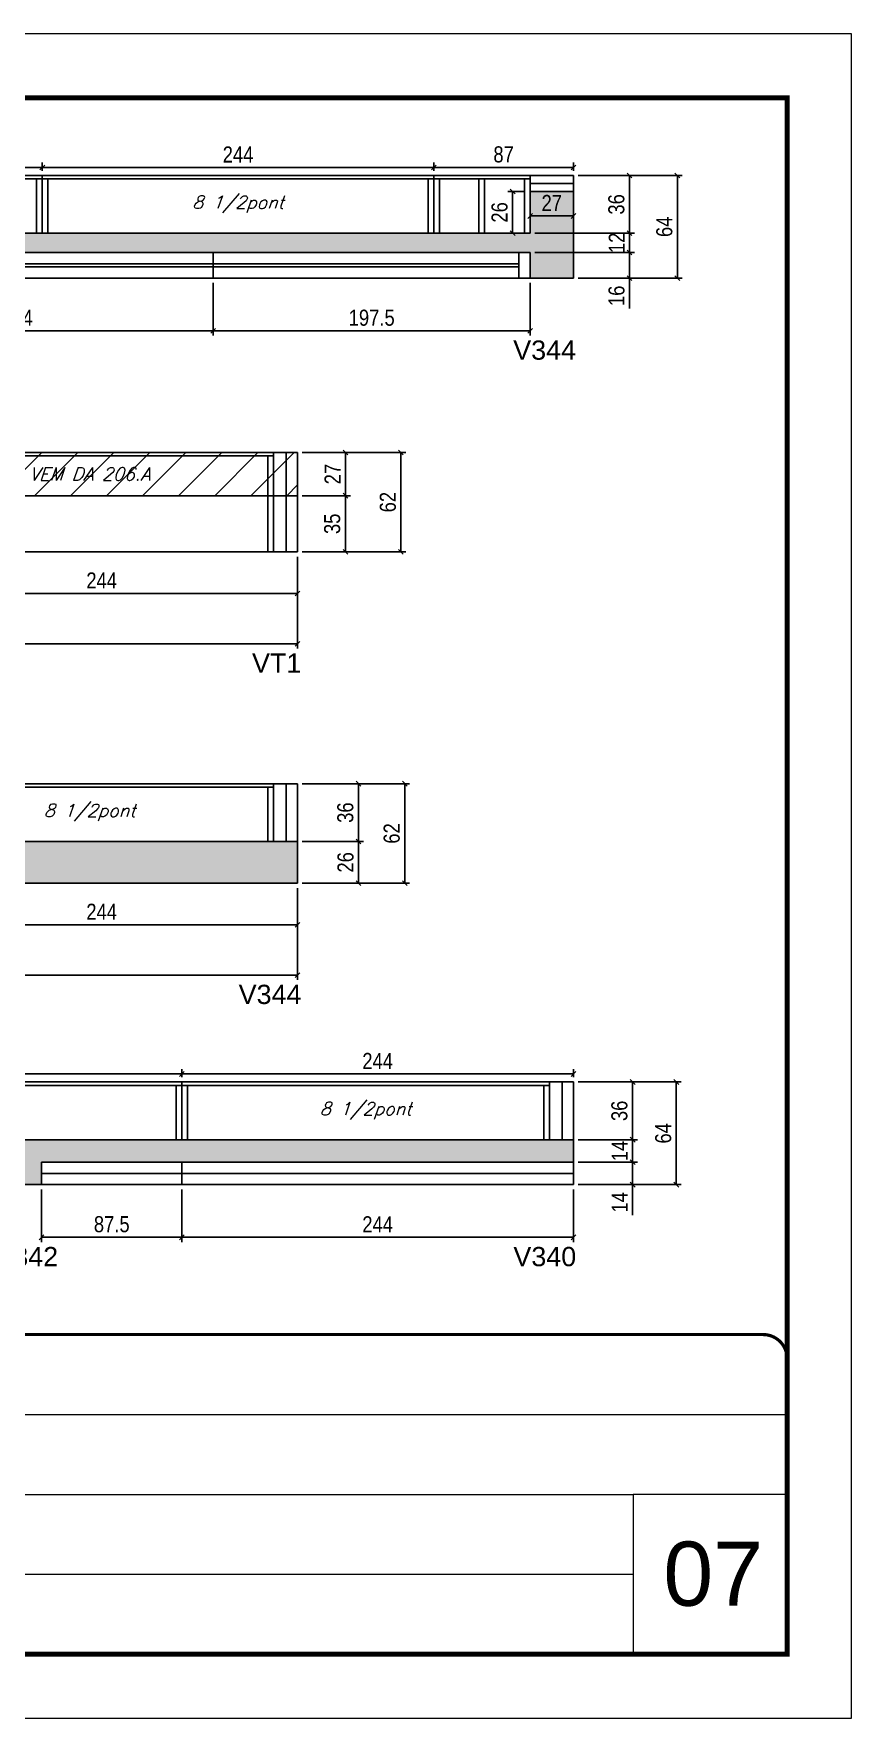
# Model space of a CAD drawing. Extents: x 3309 to 9590, y -2522 to 15424.
# Drawn here: x 7468 to 7978, y 12409 to 13459 of the extents above; entities that cross this region are included whole.
import ezdxf

# ---------------------------------------------------------------- set-up
doc = ezdxf.new("R2010")
doc.units = 0
doc.linetypes.add('CONTINUO', pattern=[0])
doc.linetypes.add('DASHED', pattern=[0.75, 0.5, -0.25])
for name, color, linetype in [('5', 5, 'Continuous'), ('COTA', 241, 'Continuous'), ('Painéis', 200, 'Continuous'), ('SARR_2.2x10', 60, 'Continuous'), ('SARR_2.2x7', 40, 'Continuous'), ('SARR_3.5x7', 81, 'Continuous'), ('SARR_EDITAR', 141, 'Continuous'), ('texto', 7, 'Continuous')]:
    doc.layers.add(name, color=color, linetype=linetype)
for name, color, linetype, lineweight in [('CARIMBO', 255, 'Continuous', 9), ('Folhas', 255, 'Continuous', 9), ('Hachura', 251, 'Continuous', 9), ('SARRAFO DE PRESSAO', 251, 'DASHED', 9)]:
    doc.layers.add(name, color=color, linetype=linetype, lineweight=lineweight)
doc.styles.add('ARIAL', font='arial.ttf')
doc.styles.add('COTA TECNICA', font='techl___.ttf', dxfattribs={"height": 10})
doc.styles.add('Romans', font='romans.shx')
doc.styles.get("Standard").update_dxf_attribs({"font": 'arial.ttf'})
doc.dimstyles.new('PAINEL', dxfattribs={"dimtxt": 10, "dimasz": 3, "dimexe": 3, "dimexo": 3, "dimgap": 3, "dimtad": 1, "dimdec": 1, "dimzin": 12, "dimdsep": 46, "dimtxsty": 'COTA TECNICA', "dimblk1": 'OBLIQUE', "dimblk2": 'OBLIQUE', "dimsah": 1, "dimcen": 0.9, "dimclrd": 4, "dimclre": 4, "dimclrt": 240, "dimadec": 1, "dimazin": 3, "dimtfac": 1, "dimtdec": 1, "dimtmove": 0, "dimatfit": 3, "dimfxl": 1, "dimtolj": 1, "dimtzin": 12, "dimarcsym": 0})

# ---------------------------------------------------------------- blocks, each defined once
blk = doc.blocks.new('9999999999')
at = {"color": 30, "linetype": 'CONTINUO'}
for p, q in [((98564.6, 34379.6), (99584, 34379.6)), ((98564.6, 34329.8), (99488, 34329.8)), ((99584, 34329.8), (99488, 34329.8)), ((99488, 34329.8), (99488, 34230.2)), ((98564.6, 34280), (99488, 34280))]:
    blk.add_line(p, q, dxfattribs=at)
at = {"color": 30, "linetype": 'CONTINUO', "const_width": 2}
blk.add_lwpolyline([(99584, 34230.2), (99584, 34414.4, 0.414214), (99569, 34429.4), (98229, 34429.4, 0.414214), (98214, 34414.4), (98214, 34245.2, 0.414214), (98229, 34230.2), (99584, 34230.2)], format="xyb", dxfattribs=at)
at = {"layer": 'Folhas'}
blk.add_lwpolyline([(98139, 34190.2), (99624, 34190.2), (99624, 35240.2), (98139, 35240.2)], close=True, dxfattribs=at)
at = {"layer": 'Folhas', "color": 30, "const_width": 3}
blk.add_lwpolyline([(98214, 34230.2), (99584, 34230.2), (99584, 35200.2), (98214, 35200.2)], close=True, dxfattribs=at)
blk = doc.blocks.new('_Oblique')
at = {"color": 0, "linetype": 'ByBlock', "lineweight": -2}
blk.add_line((-0.5, -0.5), (0.5, 0.5), dxfattribs=at)
blk = doc.blocks.new('*D1100')
at = {"layer": 'COTA', "color": 4, "linetype": 'ByBlock', "lineweight": -2, "transparency": 16777216}
for p, q in [((7580.2, 13303.9), (7580.2, 13271.1)), ((7777.7, 13303.9), (7777.7, 13271.1)), ((7777.7, 13274.1), (7580.2, 13274.1))]:
    blk.add_line(p, q, dxfattribs=at)
at = {"layer": 'Defpoints', "color": 0, "linetype": 'ByBlock', "transparency": 16777216}
for p in [(7580.2, 13306.9), (7777.7, 13306.9), (7580.2, 13274.1)]:
    blk.add_point(p, dxfattribs=at)
at = {"layer": 'COTA', "color": 4, "linetype": 'ByBlock', "lineweight": -2, "transparency": 16777216, "xscale": 3, "yscale": 3, "zscale": 3, "rotation": 180}
blk.add_blockref('_Oblique', (7580.2, 13274.1), dxfattribs=at)
at = {"layer": 'COTA', "color": 4, "linetype": 'ByBlock', "lineweight": -2, "transparency": 16777216, "xscale": 3, "yscale": 3, "zscale": 3}
blk.add_blockref('_Oblique', (7777.7, 13274.1), dxfattribs=at)
at = {"layer": 'COTA', "color": 240, "linetype": 'ByBlock', "transparency": 16777216, "insert": (7679, 13282.2), "char_height": 10, "attachment_point": 5, "style": 'COTA TECNICA'}
blk.add_mtext('\\A1;197.5', dxfattribs=at)
blk = doc.blocks.new('*D1101')
at = {"layer": 'COTA', "color": 4, "linetype": 'ByBlock', "lineweight": -2, "transparency": 16777216}
for p, q in [((7336.2, 13303.9), (7336.2, 13271.1)), ((7580.2, 13303.9), (7580.2, 13271.1)), ((7580.2, 13274.1), (7336.2, 13274.1))]:
    blk.add_line(p, q, dxfattribs=at)
at = {"layer": 'Defpoints', "color": 0, "linetype": 'ByBlock', "transparency": 16777216}
for p in [(7336.2, 13306.9), (7580.2, 13306.9), (7336.2, 13274.1)]:
    blk.add_point(p, dxfattribs=at)
at = {"layer": 'COTA', "color": 4, "linetype": 'ByBlock', "lineweight": -2, "transparency": 16777216, "xscale": 3, "yscale": 3, "zscale": 3, "rotation": 180}
blk.add_blockref('_Oblique', (7336.2, 13274.1), dxfattribs=at)
at = {"layer": 'COTA', "color": 4, "linetype": 'ByBlock', "lineweight": -2, "transparency": 16777216, "xscale": 3, "yscale": 3, "zscale": 3}
blk.add_blockref('_Oblique', (7580.2, 13274.1), dxfattribs=at)
at = {"layer": 'COTA', "color": 240, "linetype": 'ByBlock', "transparency": 16777216, "insert": (7458.2, 13282.2), "char_height": 10, "attachment_point": 5, "style": 'COTA TECNICA'}
blk.add_mtext('\\A1;244', dxfattribs=at)
blk = doc.blocks.new('*D1103')
at = {"layer": 'COTA', "color": 4, "lineweight": -2, "transparency": 16777216}
for p, q in [((7229.7, 13373.9), (7229.7, 13378.9)), ((7473.7, 13373.9), (7473.7, 13378.9)), ((7229.7, 13375.9), (7473.7, 13375.9))]:
    blk.add_line(p, q, dxfattribs=at)
at = {"layer": 'Defpoints', "color": 0, "transparency": 16777216}
for p in [(7229.7, 13370.9), (7473.7, 13375.9), (7473.7, 13370.9)]:
    blk.add_point(p, dxfattribs=at)
at = {"layer": 'COTA', "color": 4, "lineweight": -2, "transparency": 16777216, "xscale": 3, "yscale": 3, "zscale": 3, "rotation": 180}
blk.add_blockref('_Oblique', (7229.7, 13375.9), dxfattribs=at)
at = {"layer": 'COTA', "color": 4, "lineweight": -2, "transparency": 16777216, "xscale": 3, "yscale": 3, "zscale": 3}
blk.add_blockref('_Oblique', (7473.7, 13375.9), dxfattribs=at)
at = {"layer": 'COTA', "color": 240, "transparency": 16777216, "insert": (7351.7, 13384), "char_height": 10, "attachment_point": 5, "style": 'COTA TECNICA'}
blk.add_mtext('\\A1;244', dxfattribs=at)
blk = doc.blocks.new('*D1104')
at = {"layer": 'COTA', "color": 4, "lineweight": -2, "transparency": 16777216}
for p, q in [((7473.7, 13373.9), (7473.7, 13378.9)), ((7717.7, 13373.9), (7717.7, 13378.9)), ((7473.7, 13375.9), (7717.7, 13375.9))]:
    blk.add_line(p, q, dxfattribs=at)
at = {"layer": 'Defpoints', "color": 0, "transparency": 16777216}
for p in [(7473.7, 13370.9), (7717.7, 13375.9), (7717.7, 13370.9)]:
    blk.add_point(p, dxfattribs=at)
at = {"layer": 'COTA', "color": 4, "lineweight": -2, "transparency": 16777216, "xscale": 3, "yscale": 3, "zscale": 3, "rotation": 180}
blk.add_blockref('_Oblique', (7473.7, 13375.9), dxfattribs=at)
at = {"layer": 'COTA', "color": 4, "lineweight": -2, "transparency": 16777216, "xscale": 3, "yscale": 3, "zscale": 3}
blk.add_blockref('_Oblique', (7717.7, 13375.9), dxfattribs=at)
at = {"layer": 'COTA', "color": 240, "transparency": 16777216, "insert": (7595.7, 13384), "char_height": 10, "attachment_point": 5, "style": 'COTA TECNICA'}
blk.add_mtext('\\A1;244', dxfattribs=at)
blk = doc.blocks.new('*D1105')
at = {"layer": 'COTA', "color": 4, "lineweight": -2, "transparency": 16777216}
for p, q in [((7717.7, 13373.9), (7717.7, 13378.9)), ((7804.7, 13373.9), (7804.7, 13378.9)), ((7717.7, 13375.9), (7804.7, 13375.9))]:
    blk.add_line(p, q, dxfattribs=at)
at = {"layer": 'Defpoints', "color": 0, "transparency": 16777216}
for p in [(7717.7, 13370.9), (7804.7, 13375.9), (7804.7, 13370.9)]:
    blk.add_point(p, dxfattribs=at)
at = {"layer": 'COTA', "color": 4, "lineweight": -2, "transparency": 16777216, "xscale": 3, "yscale": 3, "zscale": 3, "rotation": 180}
blk.add_blockref('_Oblique', (7717.7, 13375.9), dxfattribs=at)
at = {"layer": 'COTA', "color": 4, "lineweight": -2, "transparency": 16777216, "xscale": 3, "yscale": 3, "zscale": 3}
blk.add_blockref('_Oblique', (7804.7, 13375.9), dxfattribs=at)
at = {"layer": 'COTA', "color": 240, "transparency": 16777216, "insert": (7761.2, 13384), "char_height": 10, "attachment_point": 5, "style": 'COTA TECNICA'}
blk.add_mtext('\\A1;87', dxfattribs=at)
blk = doc.blocks.new('*D1106')
at = {"layer": 'COTA', "color": 4, "lineweight": -2, "transparency": 16777216}
for p, q in [((7774.7, 13360.9), (7763.8, 13360.9)), ((7766.8, 13334.9), (7766.8, 13360.9)), ((7774.7, 13334.9), (7763.8, 13334.9))]:
    blk.add_line(p, q, dxfattribs=at)
at = {"layer": 'Defpoints', "color": 0, "transparency": 16777216}
for p in [(7766.8, 13360.9), (7777.7, 13360.9), (7777.7, 13334.9)]:
    blk.add_point(p, dxfattribs=at)
at = {"layer": 'COTA', "color": 4, "lineweight": -2, "transparency": 16777216, "xscale": 3, "yscale": 3, "zscale": 3}
for p, rotation in [((7766.8, 13360.9), 90), ((7766.8, 13334.9), 270)]:
    blk.add_blockref('_Oblique', p, dxfattribs=dict(at, rotation=rotation))
at = {"layer": 'COTA', "color": 240, "transparency": 16777216, "insert": (7758.7, 13347.9), "char_height": 10, "attachment_point": 5, "rotation": 90, "style": 'COTA TECNICA'}
blk.add_mtext('\\A1;26', dxfattribs=at)
blk = doc.blocks.new('*D1107')
at = {"layer": 'COTA', "color": 4, "lineweight": -2, "transparency": 16777216}
for p, q in [((7777.7, 13357.9), (7777.7, 13342.7)), ((7804.7, 13357.9), (7804.7, 13342.7)), ((7804.7, 13345.7), (7777.7, 13345.7))]:
    blk.add_line(p, q, dxfattribs=at)
at = {"layer": 'Defpoints', "color": 0, "transparency": 16777216}
for p in [(7777.7, 13360.9), (7804.7, 13360.9), (7777.7, 13345.7)]:
    blk.add_point(p, dxfattribs=at)
at = {"layer": 'COTA', "color": 4, "lineweight": -2, "transparency": 16777216, "xscale": 3, "yscale": 3, "zscale": 3, "rotation": 180}
blk.add_blockref('_Oblique', (7777.7, 13345.7), dxfattribs=at)
at = {"layer": 'COTA', "color": 4, "lineweight": -2, "transparency": 16777216, "xscale": 3, "yscale": 3, "zscale": 3}
blk.add_blockref('_Oblique', (7804.7, 13345.7), dxfattribs=at)
at = {"layer": 'COTA', "color": 240, "transparency": 16777216, "insert": (7791.2, 13353.8), "char_height": 10, "attachment_point": 5, "style": 'COTA TECNICA'}
blk.add_mtext('\\A1;27', dxfattribs=at)
blk = doc.blocks.new('*D1110')
at = {"layer": 'COTA', "color": 4, "linetype": 'ByBlock', "lineweight": -2, "transparency": 16777216}
for p, q in [((6985.7, 13133.3), (6985.7, 13076)), ((7632.7, 13133.3), (7632.7, 13076)), ((7632.7, 13079), (6985.7, 13079))]:
    blk.add_line(p, q, dxfattribs=at)
at = {"layer": 'Defpoints', "color": 0, "linetype": 'ByBlock', "transparency": 16777216}
for p in [(6985.7, 13136.3), (7632.7, 13136.3), (6985.7, 13079)]:
    blk.add_point(p, dxfattribs=at)
at = {"layer": 'COTA', "color": 4, "linetype": 'ByBlock', "lineweight": -2, "transparency": 16777216, "xscale": 3, "yscale": 3, "zscale": 3, "rotation": 180}
blk.add_blockref('_Oblique', (6985.7, 13079), dxfattribs=at)
at = {"layer": 'COTA', "color": 4, "linetype": 'ByBlock', "lineweight": -2, "transparency": 16777216, "xscale": 3, "yscale": 3, "zscale": 3}
blk.add_blockref('_Oblique', (7632.7, 13079), dxfattribs=at)
at = {"layer": 'COTA', "color": 240, "linetype": 'ByBlock', "transparency": 16777216, "insert": (7309.2, 13087.1), "char_height": 10, "attachment_point": 5, "style": 'COTA TECNICA'}
blk.add_mtext('\\A1;647', dxfattribs=at)
blk = doc.blocks.new('*D1111')
at = {"layer": 'COTA', "color": 4, "lineweight": -2, "transparency": 16777216}
for p, q in [((7388.7, 13133.3), (7388.7, 13107.4)), ((7632.7, 13133.3), (7632.7, 13107.4)), ((7388.7, 13110.4), (7632.7, 13110.4))]:
    blk.add_line(p, q, dxfattribs=at)
at = {"layer": 'Defpoints', "color": 0, "transparency": 16777216}
for p in [(7388.7, 13136.3), (7632.7, 13136.3), (7632.7, 13110.4)]:
    blk.add_point(p, dxfattribs=at)
at = {"layer": 'COTA', "color": 4, "lineweight": -2, "transparency": 16777216, "xscale": 3, "yscale": 3, "zscale": 3, "rotation": 180}
blk.add_blockref('_Oblique', (7388.7, 13110.4), dxfattribs=at)
at = {"layer": 'COTA', "color": 4, "lineweight": -2, "transparency": 16777216, "xscale": 3, "yscale": 3, "zscale": 3}
blk.add_blockref('_Oblique', (7632.7, 13110.4), dxfattribs=at)
at = {"layer": 'COTA', "color": 240, "transparency": 16777216, "insert": (7510.7, 13118.5), "char_height": 10, "attachment_point": 5, "style": 'COTA TECNICA'}
blk.add_mtext('\\A1;244', dxfattribs=at)
blk = doc.blocks.new('*D1112')
at = {"layer": 'COTA', "color": 4, "lineweight": -2, "transparency": 16777216}
for p, q in [((7635.7, 13198.3), (7700.2, 13198.3)), ((7697.2, 13136.3), (7697.2, 13198.3)), ((7635.7, 13136.3), (7700.2, 13136.3))]:
    blk.add_line(p, q, dxfattribs=at)
at = {"layer": 'Defpoints', "color": 0, "transparency": 16777216}
for p in [(7632.7, 13198.3), (7697.2, 13198.3), (7632.7, 13136.3)]:
    blk.add_point(p, dxfattribs=at)
at = {"layer": 'COTA', "color": 4, "lineweight": -2, "transparency": 16777216, "xscale": 3, "yscale": 3, "zscale": 3}
for p, rotation in [((7697.2, 13198.3), 90), ((7697.2, 13136.3), 270)]:
    blk.add_blockref('_Oblique', p, dxfattribs=dict(at, rotation=rotation))
at = {"layer": 'COTA', "color": 240, "transparency": 16777216, "insert": (7689.1, 13167.3), "char_height": 10, "attachment_point": 5, "rotation": 90, "style": 'COTA TECNICA'}
blk.add_mtext('\\A1;62', dxfattribs=at)
blk = doc.blocks.new('*D1115')
at = {"layer": 'COTA', "color": 4, "linetype": 'ByBlock', "lineweight": -2, "transparency": 16777216}
for p, q in [((6985.7, 12926.8), (6985.7, 12869.5)), ((7632.7, 12926.8), (7632.7, 12869.5)), ((7632.7, 12872.5), (6985.7, 12872.5))]:
    blk.add_line(p, q, dxfattribs=at)
at = {"layer": 'Defpoints', "color": 0, "linetype": 'ByBlock', "transparency": 16777216}
for p in [(6985.7, 12929.8), (7632.7, 12929.8), (6985.7, 12872.5)]:
    blk.add_point(p, dxfattribs=at)
at = {"layer": 'COTA', "color": 4, "linetype": 'ByBlock', "lineweight": -2, "transparency": 16777216, "xscale": 3, "yscale": 3, "zscale": 3, "rotation": 180}
blk.add_blockref('_Oblique', (6985.7, 12872.5), dxfattribs=at)
at = {"layer": 'COTA', "color": 4, "linetype": 'ByBlock', "lineweight": -2, "transparency": 16777216, "xscale": 3, "yscale": 3, "zscale": 3}
blk.add_blockref('_Oblique', (7632.7, 12872.5), dxfattribs=at)
at = {"layer": 'COTA', "color": 240, "linetype": 'ByBlock', "transparency": 16777216, "insert": (7309.2, 12880.6), "char_height": 10, "attachment_point": 5, "style": 'COTA TECNICA'}
blk.add_mtext('\\A1;647', dxfattribs=at)
blk = doc.blocks.new('*D1116')
at = {"layer": 'COTA', "color": 4, "lineweight": -2, "transparency": 16777216}
for p, q in [((7388.7, 12952.8), (7388.7, 12900.9)), ((7632.7, 12926.8), (7632.7, 12900.9)), ((7388.7, 12903.9), (7632.7, 12903.9))]:
    blk.add_line(p, q, dxfattribs=at)
at = {"layer": 'Defpoints', "color": 0, "transparency": 16777216}
for p in [(7388.7, 12955.8), (7632.7, 12929.8), (7632.7, 12903.9)]:
    blk.add_point(p, dxfattribs=at)
at = {"layer": 'COTA', "color": 4, "lineweight": -2, "transparency": 16777216, "xscale": 3, "yscale": 3, "zscale": 3, "rotation": 180}
blk.add_blockref('_Oblique', (7388.7, 12903.9), dxfattribs=at)
at = {"layer": 'COTA', "color": 4, "lineweight": -2, "transparency": 16777216, "xscale": 3, "yscale": 3, "zscale": 3}
blk.add_blockref('_Oblique', (7632.7, 12903.9), dxfattribs=at)
at = {"layer": 'COTA', "color": 240, "transparency": 16777216, "insert": (7510.7, 12912), "char_height": 10, "attachment_point": 5, "style": 'COTA TECNICA'}
blk.add_mtext('\\A1;244', dxfattribs=at)
blk = doc.blocks.new('*D1117')
at = {"layer": 'COTA', "color": 4, "lineweight": -2, "transparency": 16777216}
for p, q in [((7635.7, 12991.8), (7673.8, 12991.8)), ((7670.8, 12955.8), (7670.8, 12991.8)), ((7635.7, 12955.8), (7673.8, 12955.8))]:
    blk.add_line(p, q, dxfattribs=at)
at = {"layer": 'Defpoints', "color": 0, "transparency": 16777216}
for p in [(7632.7, 12991.8), (7670.8, 12991.8), (7632.7, 12955.8)]:
    blk.add_point(p, dxfattribs=at)
at = {"layer": 'COTA', "color": 4, "lineweight": -2, "transparency": 16777216, "xscale": 3, "yscale": 3, "zscale": 3}
for p, rotation in [((7670.8, 12991.8), 90), ((7670.8, 12955.8), 270)]:
    blk.add_blockref('_Oblique', p, dxfattribs=dict(at, rotation=rotation))
at = {"layer": 'COTA', "color": 240, "transparency": 16777216, "insert": (7662.6, 12973.8), "char_height": 10, "attachment_point": 5, "rotation": 90, "style": 'COTA TECNICA'}
blk.add_mtext('\\A1;36', dxfattribs=at)
blk = doc.blocks.new('*D1118')
at = {"layer": 'COTA', "color": 4, "lineweight": -2, "transparency": 16777216}
for p, q in [((7635.7, 12955.8), (7673.8, 12955.8)), ((7670.8, 12955.8), (7670.8, 12929.8)), ((7635.7, 12929.8), (7673.8, 12929.8))]:
    blk.add_line(p, q, dxfattribs=at)
at = {"layer": 'Defpoints', "color": 0, "transparency": 16777216}
for p in [(7632.7, 12955.8), (7632.7, 12929.8), (7670.8, 12929.8)]:
    blk.add_point(p, dxfattribs=at)
at = {"layer": 'COTA', "color": 4, "lineweight": -2, "transparency": 16777216, "xscale": 3, "yscale": 3, "zscale": 3}
for p, rotation in [((7670.8, 12955.8), 90), ((7670.8, 12929.8), 270)]:
    blk.add_blockref('_Oblique', p, dxfattribs=dict(at, rotation=rotation))
at = {"layer": 'COTA', "color": 240, "transparency": 16777216, "insert": (7662.7, 12942.8), "char_height": 10, "attachment_point": 5, "rotation": 90, "style": 'COTA TECNICA'}
blk.add_mtext('\\A1;26', dxfattribs=at)
blk = doc.blocks.new('*D1119')
at = {"layer": 'COTA', "color": 4, "lineweight": -2, "transparency": 16777216}
for p, q in [((7635.7, 12991.8), (7702.6, 12991.8)), ((7699.6, 12929.8), (7699.6, 12991.8)), ((7635.7, 12929.8), (7702.6, 12929.8))]:
    blk.add_line(p, q, dxfattribs=at)
at = {"layer": 'Defpoints', "color": 0, "transparency": 16777216}
for p in [(7632.7, 12991.8), (7699.6, 12991.8), (7632.7, 12929.8)]:
    blk.add_point(p, dxfattribs=at)
at = {"layer": 'COTA', "color": 4, "lineweight": -2, "transparency": 16777216, "xscale": 3, "yscale": 3, "zscale": 3}
for p, rotation in [((7699.6, 12991.8), 90), ((7699.6, 12929.8), 270)]:
    blk.add_blockref('_Oblique', p, dxfattribs=dict(at, rotation=rotation))
at = {"layer": 'COTA', "color": 240, "transparency": 16777216, "insert": (7691.5, 12960.8), "char_height": 10, "attachment_point": 5, "rotation": 90, "style": 'COTA TECNICA'}
blk.add_mtext('\\A1;62', dxfattribs=at)
blk = doc.blocks.new('*D1122')
at = {"layer": 'COTA', "color": 4, "linetype": 'ByBlock', "lineweight": -2, "transparency": 16777216}
for p, q in [((7473.2, 12738.9), (7473.2, 12706.1)), ((7560.7, 12738.9), (7560.7, 12706.1)), ((7473.2, 12709.1), (7560.7, 12709.1))]:
    blk.add_line(p, q, dxfattribs=at)
at = {"layer": 'Defpoints', "color": 0, "linetype": 'ByBlock', "transparency": 16777216}
for p in [(7473.2, 12741.9), (7560.7, 12741.9), (7560.7, 12709.1)]:
    blk.add_point(p, dxfattribs=at)
at = {"layer": 'COTA', "color": 4, "linetype": 'ByBlock', "lineweight": -2, "transparency": 16777216, "xscale": 3, "yscale": 3, "zscale": 3, "rotation": 180}
blk.add_blockref('_Oblique', (7473.2, 12709.1), dxfattribs=at)
at = {"layer": 'COTA', "color": 4, "linetype": 'ByBlock', "lineweight": -2, "transparency": 16777216, "xscale": 3, "yscale": 3, "zscale": 3}
blk.add_blockref('_Oblique', (7560.7, 12709.1), dxfattribs=at)
at = {"layer": 'COTA', "color": 240, "linetype": 'ByBlock', "transparency": 16777216, "insert": (7517, 12717.2), "char_height": 10, "attachment_point": 5, "style": 'COTA TECNICA'}
blk.add_mtext('\\A1;87.5', dxfattribs=at)
blk = doc.blocks.new('*D1123')
at = {"layer": 'COTA', "color": 4, "linetype": 'ByBlock', "lineweight": -2, "transparency": 16777216}
for p, q in [((7560.7, 12738.9), (7560.7, 12706.1)), ((7804.7, 12738.9), (7804.7, 12706.1)), ((7560.7, 12709.1), (7804.7, 12709.1))]:
    blk.add_line(p, q, dxfattribs=at)
at = {"layer": 'Defpoints', "color": 0, "linetype": 'ByBlock', "transparency": 16777216}
for p in [(7560.7, 12741.9), (7804.7, 12741.9), (7804.7, 12709.1)]:
    blk.add_point(p, dxfattribs=at)
at = {"layer": 'COTA', "color": 4, "linetype": 'ByBlock', "lineweight": -2, "transparency": 16777216, "xscale": 3, "yscale": 3, "zscale": 3, "rotation": 180}
blk.add_blockref('_Oblique', (7560.7, 12709.1), dxfattribs=at)
at = {"layer": 'COTA', "color": 4, "linetype": 'ByBlock', "lineweight": -2, "transparency": 16777216, "xscale": 3, "yscale": 3, "zscale": 3}
blk.add_blockref('_Oblique', (7804.7, 12709.1), dxfattribs=at)
at = {"layer": 'COTA', "color": 240, "linetype": 'ByBlock', "transparency": 16777216, "insert": (7682.7, 12717.2), "char_height": 10, "attachment_point": 5, "style": 'COTA TECNICA'}
blk.add_mtext('\\A1;244', dxfattribs=at)
blk = doc.blocks.new('*D1127')
at = {"layer": 'COTA', "color": 4, "lineweight": -2, "transparency": 16777216}
for p, q in [((7560.7, 12808.9), (7560.7, 12813.9)), ((7804.7, 12810.9), (7560.7, 12810.9)), ((7804.7, 12808.9), (7804.7, 12813.9))]:
    blk.add_line(p, q, dxfattribs=at)
at = {"layer": 'Defpoints', "color": 0, "transparency": 16777216}
for p in [(7560.7, 12810.9), (7560.7, 12805.9), (7804.7, 12805.9)]:
    blk.add_point(p, dxfattribs=at)
at = {"layer": 'COTA', "color": 4, "lineweight": -2, "transparency": 16777216, "xscale": 3, "yscale": 3, "zscale": 3, "rotation": 180}
blk.add_blockref('_Oblique', (7560.7, 12810.9), dxfattribs=at)
at = {"layer": 'COTA', "color": 4, "lineweight": -2, "transparency": 16777216, "xscale": 3, "yscale": 3, "zscale": 3}
blk.add_blockref('_Oblique', (7804.7, 12810.9), dxfattribs=at)
at = {"layer": 'COTA', "color": 240, "transparency": 16777216, "insert": (7682.7, 12819), "char_height": 10, "attachment_point": 5, "style": 'COTA TECNICA'}
blk.add_mtext('\\A1;244', dxfattribs=at)
blk = doc.blocks.new('*D1128')
at = {"layer": 'COTA', "color": 4, "lineweight": -2, "transparency": 16777216}
for p, q in [((7316.7, 12808.9), (7316.7, 12813.9)), ((7560.7, 12810.9), (7316.7, 12810.9)), ((7560.7, 12808.9), (7560.7, 12813.9))]:
    blk.add_line(p, q, dxfattribs=at)
at = {"layer": 'Defpoints', "color": 0, "transparency": 16777216}
for p in [(7316.7, 12810.9), (7316.7, 12805.9), (7560.7, 12805.9)]:
    blk.add_point(p, dxfattribs=at)
at = {"layer": 'COTA', "color": 4, "lineweight": -2, "transparency": 16777216, "xscale": 3, "yscale": 3, "zscale": 3, "rotation": 180}
blk.add_blockref('_Oblique', (7316.7, 12810.9), dxfattribs=at)
at = {"layer": 'COTA', "color": 4, "lineweight": -2, "transparency": 16777216, "xscale": 3, "yscale": 3, "zscale": 3}
blk.add_blockref('_Oblique', (7560.7, 12810.9), dxfattribs=at)
at = {"layer": 'COTA', "color": 240, "transparency": 16777216, "insert": (7438.7, 12819), "char_height": 10, "attachment_point": 5, "style": 'COTA TECNICA'}
blk.add_mtext('\\A1;244', dxfattribs=at)
blk = doc.blocks.new('*D1130')
at = {"layer": 'COTA', "color": 4, "lineweight": -2, "transparency": 16777216}
for p, q in [((7807.7, 12805.9), (7844.6, 12805.9)), ((7841.6, 12805.9), (7841.6, 12769.9)), ((7807.7, 12769.9), (7844.6, 12769.9))]:
    blk.add_line(p, q, dxfattribs=at)
at = {"layer": 'Defpoints', "color": 0, "transparency": 16777216}
for p in [(7804.7, 12805.9), (7804.7, 12769.9), (7841.6, 12769.9)]:
    blk.add_point(p, dxfattribs=at)
at = {"layer": 'COTA', "color": 4, "lineweight": -2, "transparency": 16777216, "xscale": 3, "yscale": 3, "zscale": 3}
for p, rotation in [((7841.6, 12805.9), 90), ((7841.6, 12769.9), 270)]:
    blk.add_blockref('_Oblique', p, dxfattribs=dict(at, rotation=rotation))
at = {"layer": 'COTA', "color": 240, "transparency": 16777216, "insert": (7833.4, 12787.9), "char_height": 10, "attachment_point": 5, "rotation": 90, "style": 'COTA TECNICA'}
blk.add_mtext('\\A1;36', dxfattribs=at)
blk = doc.blocks.new('*D1131')
at = {"layer": 'COTA', "color": 4, "lineweight": -2, "transparency": 16777216}
for p, q in [((7807.7, 12755.9), (7844.6, 12755.9)), ((7841.6, 12755.9), (7841.6, 12741.9)), ((7807.7, 12741.9), (7844.6, 12741.9)), ((7841.6, 12741.9), (7841.6, 12722.8))]:
    blk.add_line(p, q, dxfattribs=at)
at = {"layer": 'Defpoints', "color": 0, "transparency": 16777216}
for p in [(7804.7, 12755.9), (7804.7, 12741.9), (7841.6, 12741.9)]:
    blk.add_point(p, dxfattribs=at)
at = {"layer": 'COTA', "color": 4, "lineweight": -2, "transparency": 16777216, "xscale": 3, "yscale": 3, "zscale": 3}
for p, rotation in [((7841.6, 12755.9), 90), ((7841.6, 12741.9), 270)]:
    blk.add_blockref('_Oblique', p, dxfattribs=dict(at, rotation=rotation))
at = {"layer": 'COTA', "color": 240, "transparency": 16777216, "insert": (7833.5, 12730.9), "char_height": 10, "attachment_point": 5, "rotation": 90, "style": 'COTA TECNICA'}
blk.add_mtext('\\A1;14', dxfattribs=at)
blk = doc.blocks.new('*D1132')
at = {"layer": 'COTA', "color": 4, "lineweight": -2, "transparency": 16777216}
for p, q in [((7807.7, 12769.9), (7844.6, 12769.9)), ((7841.6, 12755.9), (7841.6, 12769.9)), ((7807.7, 12755.9), (7844.6, 12755.9))]:
    blk.add_line(p, q, dxfattribs=at)
at = {"layer": 'Defpoints', "color": 0, "transparency": 16777216}
for p in [(7804.7, 12769.9), (7841.6, 12769.9), (7804.7, 12755.9)]:
    blk.add_point(p, dxfattribs=at)
at = {"layer": 'COTA', "color": 4, "lineweight": -2, "transparency": 16777216, "xscale": 3, "yscale": 3, "zscale": 3}
for p, rotation in [((7841.6, 12769.9), 90), ((7841.6, 12755.9), 270)]:
    blk.add_blockref('_Oblique', p, dxfattribs=dict(at, rotation=rotation))
at = {"layer": 'COTA', "color": 240, "transparency": 16777216, "insert": (7833.5, 12762.9), "char_height": 10, "attachment_point": 5, "rotation": 90, "style": 'COTA TECNICA'}
blk.add_mtext('\\A1;14', dxfattribs=at)
blk = doc.blocks.new('*D1133')
at = {"layer": 'COTA', "color": 4, "lineweight": -2, "transparency": 16777216}
for p, q in [((7807.7, 12805.9), (7871.8, 12805.9)), ((7868.8, 12741.9), (7868.8, 12805.9)), ((7807.7, 12741.9), (7871.8, 12741.9))]:
    blk.add_line(p, q, dxfattribs=at)
at = {"layer": 'Defpoints', "color": 0, "transparency": 16777216}
for p in [(7804.7, 12805.9), (7868.8, 12805.9), (7804.7, 12741.9)]:
    blk.add_point(p, dxfattribs=at)
at = {"layer": 'COTA', "color": 4, "lineweight": -2, "transparency": 16777216, "xscale": 3, "yscale": 3, "zscale": 3}
for p, rotation in [((7868.8, 12805.9), 90), ((7868.8, 12741.9), 270)]:
    blk.add_blockref('_Oblique', p, dxfattribs=dict(at, rotation=rotation))
at = {"layer": 'COTA', "color": 240, "transparency": 16777216, "insert": (7860.7, 12773.9), "char_height": 10, "attachment_point": 5, "rotation": 90, "style": 'COTA TECNICA'}
blk.add_mtext('\\A1;64', dxfattribs=at)
blk = doc.blocks.new('*D1781')
at = {"layer": 'COTA', "color": 4, "lineweight": -2, "transparency": 16777216}
for p, q in [((7780.7, 13322.9), (7842.7, 13322.9)), ((7839.7, 13322.9), (7839.7, 13306.9)), ((7807.7, 13306.9), (7842.7, 13306.9)), ((7839.7, 13306.9), (7839.7, 13287.9))]:
    blk.add_line(p, q, dxfattribs=at)
at = {"layer": 'Defpoints', "color": 0, "transparency": 16777216}
for p in [(7777.7, 13322.9), (7804.7, 13306.9), (7839.7, 13306.9)]:
    blk.add_point(p, dxfattribs=at)
at = {"layer": 'COTA', "color": 4, "lineweight": -2, "transparency": 16777216, "xscale": 3, "yscale": 3, "zscale": 3}
for p, rotation in [((7839.7, 13322.9), 90), ((7839.7, 13306.9), 270)]:
    blk.add_blockref('_Oblique', p, dxfattribs=dict(at, rotation=rotation))
at = {"layer": 'COTA', "color": 240, "transparency": 16777216, "insert": (7831.6, 13295.9), "char_height": 10, "attachment_point": 5, "rotation": 90, "style": 'COTA TECNICA'}
blk.add_mtext('\\A1;16', dxfattribs=at)
blk = doc.blocks.new('*D1782')
at = {"layer": 'COTA', "color": 4, "lineweight": -2, "transparency": 16777216}
for p, q in [((7780.7, 13334.9), (7842.7, 13334.9)), ((7839.7, 13322.9), (7839.7, 13334.9)), ((7780.7, 13322.9), (7842.7, 13322.9))]:
    blk.add_line(p, q, dxfattribs=at)
at = {"layer": 'Defpoints', "color": 0, "transparency": 16777216}
for p in [(7777.7, 13334.9), (7839.7, 13334.9), (7777.7, 13322.9)]:
    blk.add_point(p, dxfattribs=at)
at = {"layer": 'COTA', "color": 4, "lineweight": -2, "transparency": 16777216, "xscale": 3, "yscale": 3, "zscale": 3}
for p, rotation in [((7839.7, 13334.9), 90), ((7839.7, 13322.9), 270)]:
    blk.add_blockref('_Oblique', p, dxfattribs=dict(at, rotation=rotation))
at = {"layer": 'COTA', "color": 240, "transparency": 16777216, "insert": (7831.7, 13328.9), "char_height": 10, "attachment_point": 5, "rotation": 90, "style": 'COTA TECNICA'}
blk.add_mtext('\\A1;12', dxfattribs=at)
blk = doc.blocks.new('*D1783')
at = {"layer": 'COTA', "color": 4, "lineweight": -2, "transparency": 16777216}
for p, q in [((7807.7, 13370.9), (7842.7, 13370.9)), ((7839.7, 13334.9), (7839.7, 13370.9)), ((7780.7, 13334.9), (7842.7, 13334.9))]:
    blk.add_line(p, q, dxfattribs=at)
at = {"layer": 'Defpoints', "color": 0, "transparency": 16777216}
for p in [(7804.7, 13370.9), (7839.7, 13370.9), (7777.7, 13334.9)]:
    blk.add_point(p, dxfattribs=at)
at = {"layer": 'COTA', "color": 4, "lineweight": -2, "transparency": 16777216, "xscale": 3, "yscale": 3, "zscale": 3}
for p, rotation in [((7839.7, 13370.9), 90), ((7839.7, 13334.9), 270)]:
    blk.add_blockref('_Oblique', p, dxfattribs=dict(at, rotation=rotation))
at = {"layer": 'COTA', "color": 240, "transparency": 16777216, "insert": (7831.5, 13352.9), "char_height": 10, "attachment_point": 5, "rotation": 90, "style": 'COTA TECNICA'}
blk.add_mtext('\\A1;36', dxfattribs=at)
blk = doc.blocks.new('*D1784')
at = {"layer": 'COTA', "color": 4, "lineweight": -2, "transparency": 16777216}
for p, q in [((7807.7, 13370.9), (7872.5, 13370.9)), ((7869.5, 13306.9), (7869.5, 13370.9)), ((7807.7, 13306.9), (7872.5, 13306.9))]:
    blk.add_line(p, q, dxfattribs=at)
at = {"layer": 'Defpoints', "color": 0, "transparency": 16777216}
for p in [(7804.7, 13370.9), (7869.5, 13370.9), (7804.7, 13306.9)]:
    blk.add_point(p, dxfattribs=at)
at = {"layer": 'COTA', "color": 4, "lineweight": -2, "transparency": 16777216, "xscale": 3, "yscale": 3, "zscale": 3}
for p, rotation in [((7869.5, 13370.9), 90), ((7869.5, 13306.9), 270)]:
    blk.add_blockref('_Oblique', p, dxfattribs=dict(at, rotation=rotation))
at = {"layer": 'COTA', "color": 240, "transparency": 16777216, "insert": (7861.4, 13338.9), "char_height": 10, "attachment_point": 5, "rotation": 90, "style": 'COTA TECNICA'}
blk.add_mtext('\\A1;64', dxfattribs=at)
blk = doc.blocks.new('*D1801')
at = {"layer": 'COTA', "color": 4, "lineweight": -2, "transparency": 16777216}
for p, q in [((7635.7, 13171.3), (7665.7, 13171.3)), ((7662.7, 13136.3), (7662.7, 13171.3)), ((7635.7, 13136.3), (7665.7, 13136.3))]:
    blk.add_line(p, q, dxfattribs=at)
at = {"layer": 'Defpoints', "color": 0, "transparency": 16777216}
for p in [(7632.7, 13171.3), (7662.7, 13171.3), (7632.7, 13136.3)]:
    blk.add_point(p, dxfattribs=at)
at = {"layer": 'COTA', "color": 4, "lineweight": -2, "transparency": 16777216, "xscale": 3, "yscale": 3, "zscale": 3}
for p, rotation in [((7662.7, 13171.3), 90), ((7662.7, 13136.3), 270)]:
    blk.add_blockref('_Oblique', p, dxfattribs=dict(at, rotation=rotation))
at = {"layer": 'COTA', "color": 240, "transparency": 16777216, "insert": (7654.4, 13153.8), "char_height": 10, "attachment_point": 5, "rotation": 90, "style": 'COTA TECNICA'}
blk.add_mtext('\\A1;35', dxfattribs=at)
blk = doc.blocks.new('*D1802')
at = {"layer": 'COTA', "color": 4, "lineweight": -2, "transparency": 16777216}
for p, q in [((7635.7, 13198.3), (7665.7, 13198.3)), ((7662.7, 13171.3), (7662.7, 13198.3)), ((7635.7, 13171.3), (7665.7, 13171.3))]:
    blk.add_line(p, q, dxfattribs=at)
at = {"layer": 'Defpoints', "color": 0, "transparency": 16777216}
for p in [(7632.7, 13198.3), (7662.7, 13198.3), (7632.7, 13171.3)]:
    blk.add_point(p, dxfattribs=at)
at = {"layer": 'COTA', "color": 4, "lineweight": -2, "transparency": 16777216, "xscale": 3, "yscale": 3, "zscale": 3}
for p, rotation in [((7662.7, 13198.3), 90), ((7662.7, 13171.3), 270)]:
    blk.add_blockref('_Oblique', p, dxfattribs=dict(at, rotation=rotation))
at = {"layer": 'COTA', "color": 240, "transparency": 16777216, "insert": (7654.6, 13184.8), "char_height": 10, "attachment_point": 5, "rotation": 90, "style": 'COTA TECNICA'}
blk.add_mtext('\\A1;27', dxfattribs=at)

msp = doc.modelspace()

# ---------------------------------------------------------------- hatches: boundary and pattern name
at = {"layer": 'COTA'}
h = msp.add_hatch(dxfattribs=at)
h.set_pattern_fill('AR-CONC', color=256, scale=0.03)
h.paths.add_polyline_path([(7777.7, 13306.92), (7804.7, 13306.92), (7804.7, 13360.92), (7777.7, 13360.92), (7777.7, 13334.92), (6985.7, 13334.92), (6985.7, 13322.92), (7317.2, 13322.92), (7317.2, 13306.92), (7336.2, 13306.92), (7336.2, 13322.92), (7777.7, 13322.92)])
h = msp.add_hatch(dxfattribs=at)
h.set_pattern_fill('AR-CONC', color=256, scale=0.03)
h.paths.add_polyline_path([(7632.7, 12929.81), (7632.7, 12955.81), (6985.7, 12955.81), (6985.7, 12929.81)])
h = msp.add_hatch(dxfattribs=at)
h.set_pattern_fill('AR-CONC', color=256, scale=0.03)
h.set_pattern_definition([(50, (0, -564.991), (5.4655401, -0.4781726), [0.5715, -6.2865]), (355, (0, -564.991), (-1.0573026, 5.7317054), [0.4572, -5.0292175]), (100.451445, (0.4555, -565.031), (4.4082374, 5.2535326), [0.4857003, -5.3427073]), (46.1842, (0, -563.467), (8.1323712, -1.2612698), [0.85725, -9.42975]), (96.63556, (0.678, -563.572), (7.122124, 7.4227837), [0.7285507, -8.0140682]), (351.18415, (0, -563.467), (7.122124, 7.4227837), [0.685799, -7.543792]), (21, (0.762, -563.848), (4.5484317, -3.067956), [0.5715, -6.2865]), (326, (0.762, -563.848), (1.8540609, 5.525639), [0.4572, -5.0292]), (71.451445, (1.141, -564.1037), (6.4024926, 2.457683), [0.4857003, -5.3426981]), (37.5, (0, -564.991), (0.0926581, 2.53665117), [0, -4.96824, 0, -5.1054, 0, -5.04825]), (7.5, (0, -564.991), (2.00458988, 3.00541724), [0, -2.91084, 0, -4.85394, 0, -1.92405]), (327.5, (-1.6993, -564.991), (4.06771786, -0.17186232), [0, -1.905, 0, -5.9436, 0, -7.8867]), (317.5, (-2.4613, -564.991), (4.44387544, 0.7627947), [0, -2.4765, 0, -3.94716, 0, -5.6007])])
h.paths.add_polyline_path([(7012.7, 12755.93), (7454.2, 12755.93), (7454.2, 12741.93), (7473.2, 12741.93), (7473.2, 12755.93), (7804.7, 12755.93), (7804.7, 12769.93), (7012.7, 12769.93), (7012.7, 12795.93), (6985.7, 12795.93), (6985.7, 12741.93), (7012.7, 12741.93)])
at = {"layer": 'Hachura', "linetype": 'ByBlock'}
h = msp.add_hatch(dxfattribs=at)
h.set_pattern_fill('ANSI31', color=256, scale=5)
h.paths.add_polyline_path([(7229.7, 13198.34), (6985.7, 13198.34), (6985.7, 13171.34), (7229.7, 13171.34)])
h.paths.add_polyline_path([(7388.7, 13198.34), (7229.7, 13198.34), (7229.7, 13171.34), (7388.7, 13171.34)])
h.paths.add_polyline_path([(7632.7, 13198.34), (7388.7, 13198.34), (7388.7, 13171.34), (7632.7, 13171.34)])

# ---------------------------------------------------------------- linework, layer by layer
at = {"layer": 'COTA'}
for p, q in [((7804.7, 13360.92), (7804.7, 13306.92)), ((7804.7, 13306.92), (7777.7, 13306.92)), ((7632.7, 12929.81), (7632.7, 12955.81)), ((6985.7, 12929.81), (7632.7, 12929.81)), ((7804.7, 12769.93), (7804.7, 12755.93)), ((7473.2, 12741.93), (7454.2, 12741.93))]:
    msp.add_line(p, q, dxfattribs=at)
at = {"layer": 'Painéis', "linetype": 'ByBlock'}
for p, q in [((7804.7, 13370.92), (6985.7, 13370.92)), ((7473.7, 13334.92), (7473.7, 13370.92)), ((7717.7, 13334.92), (7717.7, 13370.92)), ((7804.7, 13360.92), (7804.7, 13370.92)), ((7804.7, 13360.92), (7777.7, 13360.92)), ((7777.7, 13334.92), (7777.7, 13360.92)), ((7777.7, 13334.92), (6985.7, 13334.92)), ((7777.7, 13322.92), (7336.2, 13322.92)), ((7580.2, 13306.92), (7580.2, 13322.92)), ((7777.7, 13306.92), (7777.7, 13322.92)), ((7777.7, 13306.92), (7336.2, 13306.92)), ((7632.7, 13198.34), (6985.7, 13198.34)), ((7632.7, 13136.34), (7632.7, 13198.34)), ((7632.7, 13171.34), (6985.7, 13171.34)), ((7632.7, 13136.34), (6985.7, 13136.34)), ((7632.7, 12991.81), (6985.7, 12991.81)), ((7632.7, 12955.81), (7632.7, 12991.81)), ((7632.7, 12955.81), (6985.7, 12955.81)), ((6985.7, 12805.93), (7804.7, 12805.93)), ((7560.7, 12769.93), (7560.7, 12805.93)), ((7804.7, 12769.93), (7804.7, 12805.93)), ((7012.7, 12769.93), (7804.7, 12769.93)), ((7473.2, 12755.93), (7804.7, 12755.93)), ((7473.2, 12741.93), (7473.2, 12755.93)), ((7560.7, 12741.93), (7560.7, 12755.93)), ((7804.7, 12741.93), (7804.7, 12755.93)), ((7473.2, 12741.93), (7804.7, 12741.93))]:
    msp.add_line(p, q, dxfattribs=at)
at = {"layer": 'SARR_2.2x10'}
msp.add_line((7777.7, 13365.92), (7804.7, 13365.92), dxfattribs=at)
at = {"layer": 'SARR_2.2x7', "linetype": 'Continuous'}
for p, q in [((7473.7, 13368.72), (7229.7, 13368.72)), ((7717.7, 13368.72), (7473.7, 13368.72)), ((7777.7, 13368.72), (7717.7, 13368.72)), ((7343.2, 13315.92), (7580.2, 13315.92)), ((7580.2, 13315.92), (7770.7, 13315.92)), ((7770.7, 13306.92), (7770.7, 13322.92)), ((7343.2, 13313.92), (7580.2, 13313.92)), ((7580.2, 13313.92), (7770.7, 13313.92)), ((7617.7, 13196.14), (7388.7, 13196.14)), ((7625.7, 13171.34), (7625.7, 13198.34)), ((7625.7, 13136.34), (7625.7, 13171.34)), ((7617.7, 12989.61), (7388.7, 12989.61)), ((7625.7, 12955.81), (7625.7, 12991.81)), ((7316.7, 12803.73), (7560.7, 12803.73)), ((7560.7, 12803.73), (7789.7, 12803.73)), ((7797.7, 12769.93), (7797.7, 12805.93))]:
    msp.add_line(p, q, dxfattribs=at)
at = {"layer": 'SARR_3.5x7'}
for p, q in [((7470.2, 13368.72), (7470.2, 13334.92)), ((7473.7, 13368.72), (7473.7, 13334.92)), ((7477.2, 13368.72), (7477.2, 13334.92)), ((7714.2, 13368.72), (7714.2, 13334.92)), ((7717.7, 13368.72), (7717.7, 13334.92)), ((7721.2, 13368.72), (7721.2, 13334.92)), ((7745.79, 13368.72), (7745.79, 13334.92)), ((7749.29, 13368.72), (7749.29, 13334.92)), ((7774.2, 13368.72), (7774.2, 13334.92)), ((7777.7, 13370.92), (7777.7, 13360.92)), ((7580.2, 13320.72), (7580.2, 13306.92)), ((7614.2, 13196.14), (7614.2, 13136.34)), ((7617.7, 13198.34), (7617.7, 13136.34)), ((7614.2, 12989.61), (7614.2, 12955.81)), ((7617.7, 12991.81), (7617.7, 12955.81)), ((7557.2, 12803.73), (7557.2, 12769.93)), ((7560.7, 12803.73), (7560.7, 12769.93)), ((7564.2, 12803.73), (7564.2, 12769.93)), ((7786.2, 12803.73), (7786.2, 12769.93)), ((7789.7, 12805.93), (7789.7, 12769.93)), ((7560.7, 12753.73), (7560.7, 12741.93))]:
    msp.add_line(p, q, dxfattribs=at)
at = {"layer": 'SARR_EDITAR'}
for p, q in [((7560.7, 12748.93), (7473.2, 12748.93)), ((7804.7, 12748.93), (7560.7, 12748.93))]:
    msp.add_line(p, q, dxfattribs=at)

# ---------------------------------------------------------------- block references
at = {"layer": 'SARRAFO DE PRESSAO', "color": 6, "linetype": 'ByBlock'}
msp.add_blockref('9999999999', (-91646.11, -21780.92), dxfattribs=at)

# ---------------------------------------------------------------- texts
at = {"layer": '5', "linetype": 'Continuous'}
for s, rotation, p in [('V344', 359.99996, (7767.19, 13256.07)), ('VT1', 0.00004, (7604.41, 13061.02)), ('V344', 359.99996, (7596.08, 12854.5)), ('V342', 0.00004, (7444.45, 12691.08)), ('V340', 0.00004, (7767.29, 12691.08))]:
    msp.add_text(s, height=12, rotation=rotation, dxfattribs=at).set_placement(p)
at = {"layer": 'CARIMBO', "style": 'ARIAL'}
msp.add_text('07', height=40, dxfattribs=at).set_placement((7860.73, 12479.43))
at = {"layer": 'texto', "color": 2, "char_height": 8, "attachment_point": 5, "style": 'Romans'}
for s, insert in [('{\\Q19;\\C256;8 1/2pont}', (7595.7, 13352.92)), ('{\\Q19;\\C256;VEM DA 206.A}', (7503.2, 13184.84)), ('{\\Q19;\\C256;8 1/2pont}', (7503.2, 12973.81)), ('{\\Q19;\\C256;8 1/2pont}', (7675.2, 12787.93))]:
    msp.add_mtext(s, dxfattribs=dict(at, insert=insert))

# ---------------------------------------------------------------- dimensions: what is measured, and where the dimension line sits
at = {"layer": 'COTA'}
for base, p1, p2, picture, middle in [((7473.7, 13375.91), (7229.7, 13370.92), (7473.7, 13370.92), '*D1103', (7351.7, 13383.98)), ((7717.7, 13375.91), (7473.7, 13370.92), (7717.7, 13370.92), '*D1104', (7595.7, 13383.98)), ((7804.7, 13375.91), (7717.7, 13370.92), (7804.7, 13370.92), '*D1105', (7761.2, 13384))]:
    dim = msp.add_linear_dim(base=base, p1=p1, p2=p2, dimstyle='PAINEL', override={"dimtmove": 1}, dxfattribs=at)
    dim.commit()
    dim.dimension.update_dxf_attribs({"geometry": picture, "text_midpoint": middle})
for base, p1, p2, angle, picture, middle in [((7839.72, 13370.92), (7777.7, 13334.92), (7804.7, 13370.92), 90, '*D1783', (7831.5, 13352.92)), ((7869.5, 13370.92), (7804.7, 13306.92), (7804.7, 13370.92), 90, '*D1784', (7861.4, 13338.92)), ((7766.82, 13360.92), (7777.7, 13334.92), (7777.7, 13360.92), 90, '*D1106', (7758.72, 13347.92)), ((7839.72, 13306.92), (7777.7, 13322.92), (7804.7, 13306.92), 90, '*D1781', (7831.62, 13295.91)), ((7697.21, 13198.34), (7632.7, 13136.34), (7632.7, 13198.34), 90, '*D1112', (7689.11, 13167.34)), ((7662.65, 13171.34), (7632.7, 13136.34), (7632.7, 13171.34), 90, '*D1801', (7654.44, 13153.84)), ((7670.79, 12991.81), (7632.7, 12955.81), (7632.7, 12991.81), 90, '*D1117', (7662.57, 12973.81)), ((7699.64, 12991.81), (7632.7, 12929.81), (7632.7, 12991.81), 90, '*D1119', (7691.54, 12960.81)), ((7670.79, 12929.81), (7632.7, 12955.81), (7632.7, 12929.81), 90, '*D1118', (7662.69, 12942.81)), ((7560.7, 12810.92), (7804.7, 12805.93), (7560.7, 12805.93), 180, '*D1127', (7682.7, 12818.99)), ((7841.6, 12769.93), (7804.7, 12805.93), (7804.7, 12769.93), 90, '*D1130', (7833.38, 12787.93)), ((7868.83, 12805.93), (7804.7, 12741.93), (7804.7, 12805.93), 90, '*D1133', (7860.73, 12773.93)), ((7841.6, 12741.93), (7804.7, 12755.93), (7804.7, 12741.93), 90, '*D1131', (7833.53, 12730.87))]:
    dim = msp.add_linear_dim(base=base, p1=p1, p2=p2, angle=angle, dimstyle='PAINEL', dxfattribs=at)
    dim.commit()
    dim.dimension.update_dxf_attribs({"geometry": picture, "text_midpoint": middle})
for base, p1, p2, picture, middle in [((7777.7, 13345.71), (7804.7, 13360.92), (7777.7, 13360.92), '*D1107', (7791.2, 13353.78)), ((7632.7, 13110.42), (7388.7, 13136.34), (7632.7, 13136.34), '*D1111', (7510.7, 13118.49)), ((7632.7, 12903.89), (7388.7, 12955.81), (7632.7, 12929.81), '*D1116', (7510.7, 12911.97))]:
    dim = msp.add_linear_dim(base=base, p1=p1, p2=p2, dimstyle='PAINEL', dxfattribs=at)
    dim.commit()
    dim.dimension.update_dxf_attribs({"geometry": picture, "text_midpoint": middle})
for base, p1, p2, picture, middle in [((7839.72, 13334.92), (7777.7, 13322.92), (7777.7, 13334.92), '*D1782', (7839.72, 13328.92)), ((7841.6, 12769.93), (7804.7, 12755.93), (7804.7, 12769.93), '*D1132', (7841.6, 12762.93))]:
    dim = msp.add_linear_dim(base=base, p1=p1, p2=p2, angle=90, dimstyle='PAINEL', dxfattribs=at)
    dim.commit()
    dim.dimension.update_dxf_attribs({"geometry": picture, "text_midpoint": middle, "dimtype": 160})
at = {"layer": 'COTA', "linetype": 'ByBlock'}
for base, p1, p2, angle, picture, middle in [((7336.2, 13274.08), (7580.2, 13306.92), (7336.2, 13306.92), 180, '*D1101', (7458.2, 13282.15)), ((7804.7, 12709.09), (7560.7, 12741.93), (7804.7, 12741.93), 0, '*D1123', (7682.7, 12717.16))]:
    dim = msp.add_linear_dim(base=base, p1=p1, p2=p2, angle=angle, dimstyle='PAINEL', override={"dimtmove": 1}, dxfattribs=at)
    dim.commit()
    dim.dimension.update_dxf_attribs({"geometry": picture, "text_midpoint": middle})
for base, p1, p2, angle, picture, middle in [((7580.2, 13274.08), (7777.7, 13306.92), (7580.2, 13306.92), 180, '*D1100', (7678.95, 13282.22)), ((6985.7, 13079.03), (7632.7, 13136.34), (6985.7, 13136.34), 180, '*D1110', (7309.2, 13087.14)), ((6985.7, 12872.51), (7632.7, 12929.81), (6985.7, 12929.81), 180, '*D1115', (7309.2, 12880.61)), ((7560.7, 12709.09), (7473.2, 12741.93), (7560.7, 12741.93), 0, '*D1122', (7516.95, 12717.22))]:
    dim = msp.add_linear_dim(base=base, p1=p1, p2=p2, angle=angle, dimstyle='PAINEL', dxfattribs=at)
    dim.commit()
    dim.dimension.update_dxf_attribs({"geometry": picture, "text_midpoint": middle})
at = {"layer": 'COTA'}
for base, p1, p2, angle, picture, middle in [((7662.65, 13198.34), (7632.7, 13171.34), (7632.7, 13198.34), 90, '*D1802', (7654.58, 13184.84)), ((7316.7, 12810.92), (7560.7, 12805.93), (7316.7, 12805.93), 180, '*D1128', (7438.7, 12818.99))]:
    dim = msp.add_linear_dim(base=base, p1=p1, p2=p2, angle=angle, dimstyle='PAINEL', override={"dimtmove": 1}, dxfattribs=at)
    dim.commit()
    dim.dimension.update_dxf_attribs({"geometry": picture, "text_midpoint": middle})

doc.saveas('drawing.dxf')
